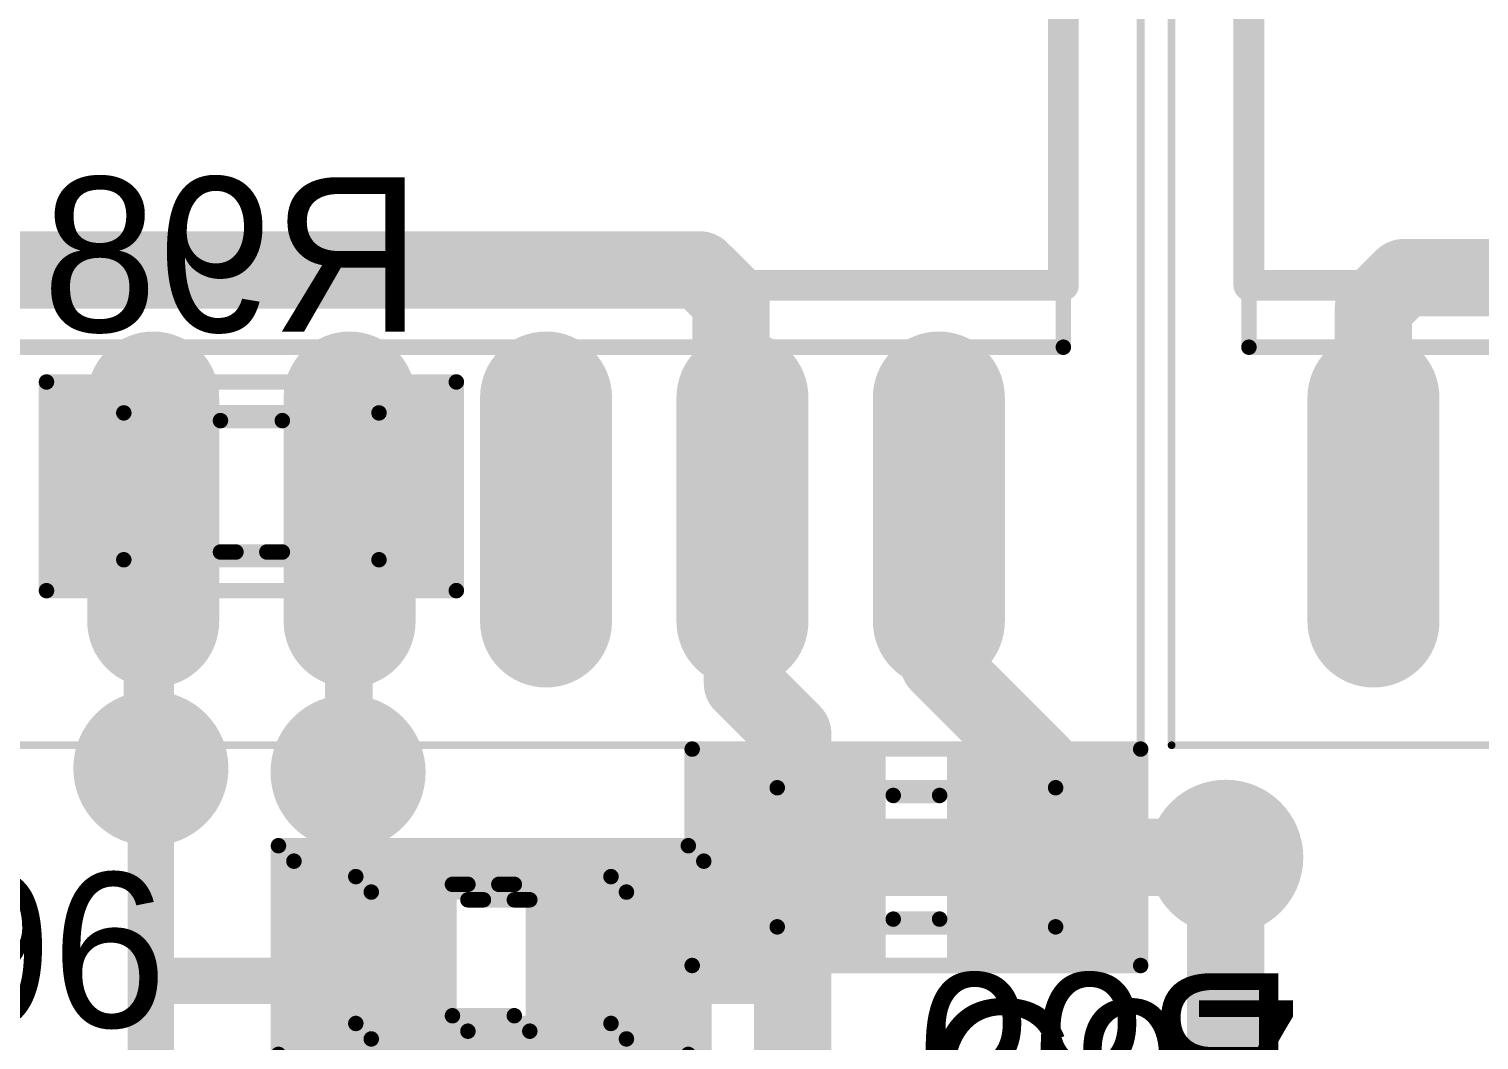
# Model space of a CAD drawing. Header units: millimetres. Extents: x 29 to 180, y 30 to 200.
# Drawn here: x 115.46 to 124.84, y 54.72 to 61.26 of the extents above; entities that cross this region are included whole.
import ezdxf

# ---------------------------------------------------------------- set-up
doc = ezdxf.new("R2010")
doc.units = ezdxf.units.MM
for name, color, linetype in [('BottomLayer', 5, 'Continuous'), ('BottomOverlay', 54, 'Continuous'), ('BottomPaste', 16, 'Continuous'), ('BottomSolder', 6, 'Continuous'), ('Mechanical13', 56, 'Continuous'), ('Mechanical15', 56, 'Continuous'), ('MultiLayer', 9, 'Continuous'), ('TopLayer', 1, 'Continuous'), ('TopOverlay', 2, 'Continuous'), ('TopPaste', 8, 'Continuous'), ('TopSolder', 216, 'Continuous'), ('ViaHoleLayer', 16, 'Continuous')]:
    doc.layers.add(name, color=color, linetype=linetype)

# ---------------------------------------------------------------- blocks, each defined once
blk = doc.blocks.new('SMD_R_0603_B_159')
at = {"layer": 'BottomLayer'}
for points in [[(-1.17499892, 0.52500022), (-1.17499892, -0.52500022), (-0.37500052, 0.52500022), (-0.37500052, -0.52500022)], [(0.37500052, 0.52500022), (0.37500052, -0.52500022), (1.17499892, 0.52500022), (1.17499892, -0.52500022)]]:
    blk.add_solid(points, dxfattribs=at)
at = {"layer": 'BottomOverlay', "const_width": 0.0999998}
for points in [[(-1.32500116, 0.67499992), (1.32500116, 0.67499992)], [(-1.32500116, -0.67499992), (-1.32500116, 0.67499992)], [(1.32500116, -0.67499992), (1.32500116, 0.67499992)], [(-0.1999996, 0.42500042), (0.1999996, 0.42500042)], [(-0.1999996, -0.42500042), (-0.0999998, -0.42500042)], [(-0.0999998, -0.42500042), (0.0999998, -0.42500042)], [(0.0999998, -0.42500042), (0.1999996, -0.42500042)], [(-1.32500116, -0.67499992), (1.32500116, -0.67499992)]]:
    blk.add_lwpolyline(points, dxfattribs=at)
at = {"layer": 'BottomOverlay', "const_width": 0.0499999}
for points in [[(-1.34999984, 0.67499992, 1), (-1.30000248, 0.67499992, 1)], [(-1.34999984, 0.67499992, 1), (-1.30000248, 0.67499992, 1)], [(1.30000248, 0.67499992, 1), (1.34999984, 0.67499992, 1)], [(1.30000248, 0.67499992, 1), (1.34999984, 0.67499992, 1)], [(-0.22499828, 0.42500042, 1), (-0.17500092, 0.42500042, 1)], [(0.17500092, 0.42500042, 1), (0.22499828, 0.42500042, 1)], [(-0.22499828, -0.42500042, 1), (-0.17500092, -0.42500042, 1)], [(-0.12499848, -0.42500042, 1), (-0.07500111999999999, -0.42500042, 1)], [(-0.12499848, -0.42500042, 1), (-0.07500111999999999, -0.42500042, 1)], [(0.07500111999999999, -0.42500042, 1), (0.12499848, -0.42500042, 1)], [(0.07500111999999999, -0.42500042, 1), (0.12499848, -0.42500042, 1)], [(0.17500092, -0.42500042, 1), (0.22499828, -0.42500042, 1)], [(-1.34999984, -0.67499992, 1), (-1.30000248, -0.67499992, 1)], [(-1.34999984, -0.67499992, 1), (-1.30000248, -0.67499992, 1)], [(1.30000248, -0.67499992, 1), (1.34999984, -0.67499992, 1)], [(1.30000248, -0.67499992, 1), (1.34999984, -0.67499992, 1)]]:
    blk.add_lwpolyline(points, format="xyb", close=True, dxfattribs=at)
at = {"layer": 'BottomPaste'}
for points in [[(-1.17499892, 0.52500022), (-1.17499892, -0.52500022), (-0.37500052, 0.52500022), (-0.37500052, -0.52500022)], [(0.37500052, 0.52500022), (0.37500052, -0.52500022), (1.17499892, 0.52500022), (1.17499892, -0.52500022)]]:
    blk.add_solid(points, dxfattribs=at)
at = {"layer": 'BottomSolder'}
for points in [[(-1.27659892, 0.6266002199999999), (-1.27659892, -0.6266002199999999), (-0.27340052, 0.6266002199999999), (-0.27340052, -0.6266002199999999)], [(0.27340052, 0.6266002199999999), (0.27340052, -0.6266002199999999), (1.27659892, 0.6266002199999999), (1.27659892, -0.6266002199999999)]]:
    blk.add_solid(points, dxfattribs=at)
at = {"layer": 'Mechanical13', "const_width": 0.0999998}
for points in [[(-0.8249996199999999, -0.47500032), (-0.8249996199999999, 0.47500032)], [(-0.8249996199999999, 0.47500032), (0.8249996199999999, 0.47500032)], [(0.8249996199999999, -0.47500032), (0.8249996199999999, 0.47500032)], [(-0.8249996199999999, -0.47500032), (0.8249996199999999, -0.47500032)]]:
    blk.add_lwpolyline(points, dxfattribs=at)
at = {"layer": 'Mechanical13', "const_width": 0.0499999}
for points in [[(-0.8499983, 0.47500032, 1), (-0.80000094, 0.47500032, 1)], [(-0.8499983, 0.47500032, 1), (-0.80000094, 0.47500032, 1)], [(0.80000094, 0.47500032, 1), (0.8499983, 0.47500032, 1)], [(0.80000094, 0.47500032, 1), (0.8499983, 0.47500032, 1)], [(-0.8499983, -0.47500032, 1), (-0.80000094, -0.47500032, 1)], [(-0.8499983, -0.47500032, 1), (-0.80000094, -0.47500032, 1)], [(0.80000094, -0.47500032, 1), (0.8499983, -0.47500032, 1)], [(0.80000094, -0.47500032, 1), (0.8499983, -0.47500032, 1)]]:
    blk.add_lwpolyline(points, format="xyb", close=True, dxfattribs=at)
at = {"layer": 'Mechanical15', "const_width": 0.0499999}
for points in [[(-1.32500116, -0.67499992), (-1.32500116, 0.67499992)], [(-1.32500116, 0.67499992), (1.32500116, 0.67499992)], [(1.32500116, -0.67499992), (1.32500116, 0.67499992)], [(-1.32500116, -0.67499992), (1.32500116, -0.67499992)]]:
    blk.add_lwpolyline(points, dxfattribs=at)
at = {"layer": 'Mechanical15', "const_width": 0.02499868}
for points in [[(-1.3375005, 0.67499992, 1), (-1.31250182, 0.67499992, 1)], [(-1.3375005, 0.67499992, 1), (-1.31250182, 0.67499992, 1)], [(1.31250182, 0.67499992, 1), (1.3375005, 0.67499992, 1)], [(1.31250182, 0.67499992, 1), (1.3375005, 0.67499992, 1)], [(-1.3375005, -0.67499992, 1), (-1.31250182, -0.67499992, 1)], [(-1.3375005, -0.67499992, 1), (-1.31250182, -0.67499992, 1)], [(1.31250182, -0.67499992, 1), (1.3375005, -0.67499992, 1)], [(1.31250182, -0.67499992, 1), (1.3375005, -0.67499992, 1)]]:
    blk.add_lwpolyline(points, format="xyb", close=True, dxfattribs=at)
blk = doc.blocks.new('SMD_C_0603_297')
at = {"layer": 'Mechanical13', "const_width": 0.0999998}
for points in [[(-0.90000074, -0.45000164), (-0.90000074, 0.4499991)], [(-0.90000074, 0.4499991), (0.8999982, 0.4499991)], [(0.8999982, -0.45000164), (0.8999982, 0.4499991)], [(-0.90000074, -0.45000164), (0.8999982, -0.45000164)]]:
    blk.add_lwpolyline(points, dxfattribs=at)
at = {"layer": 'Mechanical13', "const_width": 0.0499999}
for points in [[(-0.9249994199999999, 0.4499991, 1), (-0.8750020599999999, 0.4499991, 1)], [(-0.9249994199999999, 0.4499991, 1), (-0.8750020599999999, 0.4499991, 1)], [(0.8749995199999999, 0.4499991, 1), (0.9249968799999999, 0.4499991, 1)], [(0.8749995199999999, 0.4499991, 1), (0.9249968799999999, 0.4499991, 1)], [(-0.9249994199999999, -0.45000164, 1), (-0.8750020599999999, -0.45000164, 1)], [(-0.9249994199999999, -0.45000164, 1), (-0.8750020599999999, -0.45000164, 1)], [(0.8749995199999999, -0.45000164, 1), (0.9249968799999999, -0.45000164, 1)], [(0.8749995199999999, -0.45000164, 1), (0.9249968799999999, -0.45000164, 1)]]:
    blk.add_lwpolyline(points, format="xyb", close=True, dxfattribs=at)
at = {"layer": 'Mechanical15', "const_width": 0.0499999}
for points in [[(-1.47500086, -0.7000011399999999), (-1.47500086, 0.7000011399999999)], [(-1.47500086, 0.7000011399999999), (1.44999964, 0.7000011399999999)], [(1.44999964, -0.7000011399999999), (1.44999964, 0.7000011399999999)], [(-1.47500086, -0.7000011399999999), (1.44999964, -0.7000011399999999)]]:
    blk.add_lwpolyline(points, dxfattribs=at)
at = {"layer": 'Mechanical15', "const_width": 0.02499868}
for points in [[(-1.4875002, 0.7000011399999999, 1), (-1.46250152, 0.7000011399999999, 1)], [(-1.4875002, 0.7000011399999999, 1), (-1.46250152, 0.7000011399999999, 1)], [(1.4375003, 0.7000011399999999, 1), (1.46249898, 0.7000011399999999, 1)], [(1.4375003, 0.7000011399999999, 1), (1.46249898, 0.7000011399999999, 1)], [(-1.4875002, -0.7000011399999999, 1), (-1.46250152, -0.7000011399999999, 1)], [(-1.4875002, -0.7000011399999999, 1), (-1.46250152, -0.7000011399999999, 1)], [(1.4375003, -0.7000011399999999, 1), (1.46249898, -0.7000011399999999, 1)], [(1.4375003, -0.7000011399999999, 1), (1.46249898, -0.7000011399999999, 1)]]:
    blk.add_lwpolyline(points, format="xyb", close=True, dxfattribs=at)
at = {"layer": 'TopLayer'}
for points in [[(-0.30000194, -0.5499989), (-0.30000194, 0.5499989), (-1.29999994, -0.5499989), (-1.29999994, 0.5499989)], [(1.2999974, -0.5499989), (1.2999974, 0.5499989), (0.2999994, -0.5499989), (0.2999994, 0.5499989)]]:
    blk.add_solid(points, dxfattribs=at)
at = {"layer": 'TopOverlay', "const_width": 0.0999998}
for points in [[(-1.44999964, -0.7000011399999999), (-1.44999964, 0.7000011399999999)], [(-1.44999964, 0.7000011399999999), (1.44999964, 0.7000011399999999)], [(1.44999964, -0.7000011399999999), (1.44999964, 0.7000011399999999)], [(-0.1499997, 0.3999992), (0.1499997, 0.3999992)], [(-0.1499997, -0.40000174), (0.1499997, -0.40000174)], [(-1.44999964, -0.7000011399999999), (1.44999964, -0.7000011399999999)]]:
    blk.add_lwpolyline(points, dxfattribs=at)
at = {"layer": 'TopOverlay', "const_width": 0.0499999}
for points in [[(-1.47499832, 0.7000011399999999, 1), (-1.42500096, 0.7000011399999999, 1)], [(-1.47499832, 0.7000011399999999, 1), (-1.42500096, 0.7000011399999999, 1)], [(1.42500096, 0.7000011399999999, 1), (1.47499832, 0.7000011399999999, 1)], [(1.42500096, 0.7000011399999999, 1), (1.47499832, 0.7000011399999999, 1)], [(-0.17499838, 0.3999992, 1), (-0.12500102, 0.3999992, 1)], [(0.12500102, 0.3999992, 1), (0.17499838, 0.3999992, 1)], [(-0.17499838, -0.40000174, 1), (-0.12500102, -0.40000174, 1)], [(0.12500102, -0.40000174, 1), (0.17499838, -0.40000174, 1)], [(-1.47499832, -0.7000011399999999, 1), (-1.42500096, -0.7000011399999999, 1)], [(-1.47499832, -0.7000011399999999, 1), (-1.42500096, -0.7000011399999999, 1)], [(1.42500096, -0.7000011399999999, 1), (1.47499832, -0.7000011399999999, 1)], [(1.42500096, -0.7000011399999999, 1), (1.47499832, -0.7000011399999999, 1)]]:
    blk.add_lwpolyline(points, format="xyb", close=True, dxfattribs=at)
at = {"layer": 'TopPaste'}
for points in [[(-0.30000194, -0.5499989), (-0.30000194, 0.5499989), (-1.29999994, -0.5499989), (-1.29999994, 0.5499989)], [(1.2999974, -0.5499989), (1.2999974, 0.5499989), (0.2999994, -0.5499989), (0.2999994, 0.5499989)]]:
    blk.add_solid(points, dxfattribs=at)
at = {"layer": 'TopSolder'}
for points in [[(-0.19840194, -0.6515989), (-0.19840194, 0.6515989), (-1.40159994, -0.6515989), (-1.40159994, 0.6515989)], [(1.4015974, -0.6515989), (1.4015974, 0.6515989), (0.1983994, -0.6515989), (0.1983994, 0.6515989)]]:
    blk.add_solid(points, dxfattribs=at)
blk = doc.blocks.new('SOIC127P1030X265_16M_389')
at = {"layer": 'Mechanical13', "const_width": 0.0999998}
for points in [[(3.80000002, 5.249999659999999), (-3.80000002, 5.249999659999999)], [(3.80000002, -5.249999659999999), (3.80000002, 5.249999659999999)]]:
    blk.add_lwpolyline(points, dxfattribs=at)
at = {"layer": 'Mechanical13', "const_width": 0.0499999}
blk.add_lwpolyline([(3.77500134, 5.249999659999999, 1), (3.8249987, 5.249999659999999, 1)], format="xyb", close=True, dxfattribs=at)
blk.add_lwpolyline([(3.77500134, 5.249999659999999, 1), (3.8249987, 5.249999659999999, 1)], format="xyb", close=True, dxfattribs=at)
at = {"layer": 'Mechanical15', "const_width": 0.0499999}
for points in [[(6.37499868, 5.7500012), (-6.37500122, 5.7500012)], [(6.37499868, -5.7500012), (6.37499868, 5.7500012)]]:
    blk.add_lwpolyline(points, dxfattribs=at)
at = {"layer": 'Mechanical15', "const_width": 0.02499868}
blk.add_lwpolyline([(6.362499339999999, 5.7500012, 1), (6.38749802, 5.7500012, 1)], format="xyb", close=True, dxfattribs=at)
blk.add_lwpolyline([(6.362499339999999, 5.7500012, 1), (6.38749802, 5.7500012, 1)], format="xyb", close=True, dxfattribs=at)
at = {"layer": 'TopLayer', "const_width": 0.6500012399999999}
for points in [[(4.12500064, 4.444999999999999), (5.575000279999999, 4.444999999999999)], [(4.12500064, 3.175), (5.575000279999999, 3.175)], [(4.12500064, 1.905), (5.575000279999999, 1.905)], [(4.12500064, 0.635), (5.575000279999999, 0.635)], [(4.12500064, -0.635), (5.575000279999999, -0.635)]]:
    blk.add_lwpolyline(points, dxfattribs=at)
at = {"layer": 'TopLayer', "const_width": 0.32500062}
for points in [[(3.9625016, 4.444999999999999, 1), (4.28749968, 4.444999999999999, 1)], [(5.41250124, 4.444999999999999, 1), (5.73749932, 4.444999999999999, 1)], [(3.9625016, 3.175, 1), (4.28749968, 3.175, 1)], [(5.41250124, 3.175, 1), (5.73749932, 3.175, 1)], [(3.9625016, 1.905, 1), (4.28749968, 1.905, 1)], [(5.41250124, 1.905, 1), (5.73749932, 1.905, 1)], [(3.9625016, 0.635, 1), (4.28749968, 0.635, 1)], [(5.41250124, 0.635, 1), (5.73749932, 0.635, 1)], [(3.9625016, -0.635, 1), (4.28749968, -0.635, 1)], [(5.41250124, -0.635, 1), (5.73749932, -0.635, 1)]]:
    blk.add_lwpolyline(points, format="xyb", close=True, dxfattribs=at)
at = {"layer": 'TopOverlay', "const_width": 0.1999996}
for points in [[(3.39999828, 5.249999659999999), (-3.40000082, 5.249999659999999)], [(3.39999828, -5.249999659999999), (3.39999828, 5.249999659999999)]]:
    blk.add_lwpolyline(points, dxfattribs=at)
at = {"layer": 'TopOverlay', "const_width": 0.0999998}
blk.add_lwpolyline([(3.34999838, 5.249999659999999, 1), (3.44999818, 5.249999659999999, 1)], format="xyb", close=True, dxfattribs=at)
blk.add_lwpolyline([(3.34999838, 5.249999659999999, 1), (3.44999818, 5.249999659999999, 1)], format="xyb", close=True, dxfattribs=at)
at = {"layer": 'TopPaste', "const_width": 0.6500012399999999}
for points in [[(4.12500064, 4.444999999999999), (5.575000279999999, 4.444999999999999)], [(4.12500064, 3.175), (5.575000279999999, 3.175)], [(4.12500064, 1.905), (5.575000279999999, 1.905)], [(4.12500064, 0.635), (5.575000279999999, 0.635)], [(4.12500064, -0.635), (5.575000279999999, -0.635)]]:
    blk.add_lwpolyline(points, dxfattribs=at)
at = {"layer": 'TopPaste', "const_width": 0.32500062}
for points in [[(3.9625016, 4.444999999999999, 1), (4.28749968, 4.444999999999999, 1)], [(5.41250124, 4.444999999999999, 1), (5.73749932, 4.444999999999999, 1)], [(3.9625016, 3.175, 1), (4.28749968, 3.175, 1)], [(5.41250124, 3.175, 1), (5.73749932, 3.175, 1)], [(3.9625016, 1.905, 1), (4.28749968, 1.905, 1)], [(5.41250124, 1.905, 1), (5.73749932, 1.905, 1)], [(3.9625016, 0.635, 1), (4.28749968, 0.635, 1)], [(5.41250124, 0.635, 1), (5.73749932, 0.635, 1)], [(3.9625016, -0.635, 1), (4.28749968, -0.635, 1)], [(5.41250124, -0.635, 1), (5.73749932, -0.635, 1)]]:
    blk.add_lwpolyline(points, format="xyb", close=True, dxfattribs=at)
at = {"layer": 'TopSolder', "const_width": 0.85320124}
for points in [[(4.12500064, 4.444999999999999), (5.575000279999999, 4.444999999999999)], [(4.12500064, 3.175), (5.575000279999999, 3.175)], [(4.12500064, 1.905), (5.575000279999999, 1.905)], [(4.12500064, 0.635), (5.575000279999999, 0.635)], [(4.12500064, -0.635), (5.575000279999999, -0.635)]]:
    blk.add_lwpolyline(points, dxfattribs=at)
at = {"layer": 'TopSolder', "const_width": 0.42660062}
for points in [[(3.9117016, 4.444999999999999, 1), (4.33829968, 4.444999999999999, 1)], [(5.361701239999999, 4.444999999999999, 1), (5.788299319999999, 4.444999999999999, 1)], [(3.9117016, 3.175, 1), (4.33829968, 3.175, 1)], [(5.361701239999999, 3.175, 1), (5.788299319999999, 3.175, 1)], [(3.9117016, 1.905, 1), (4.33829968, 1.905, 1)], [(5.361701239999999, 1.905, 1), (5.788299319999999, 1.905, 1)], [(3.9117016, 0.635, 1), (4.33829968, 0.635, 1)], [(5.361701239999999, 0.635, 1), (5.788299319999999, 0.635, 1)], [(3.9117016, -0.635, 1), (4.33829968, -0.635, 1)], [(5.361701239999999, -0.635, 1), (5.788299319999999, -0.635, 1)]]:
    blk.add_lwpolyline(points, format="xyb", close=True, dxfattribs=at)
blk = doc.blocks.new('SOIC127P1030X265_16M_390')
at = {"layer": 'Mechanical13', "const_width": 0.0999998}
for points in [[(3.80000002, -5.249999659999999), (3.80000002, 5.249999659999999)], [(3.80000002, -5.249999659999999), (-3.80000002, -5.249999659999999)]]:
    blk.add_lwpolyline(points, dxfattribs=at)
at = {"layer": 'Mechanical13', "const_width": 0.0499999}
blk.add_lwpolyline([(3.77500134, -5.249999659999999, 1), (3.8249987, -5.249999659999999, 1)], format="xyb", close=True, dxfattribs=at)
blk.add_lwpolyline([(3.77500134, -5.249999659999999, 1), (3.8249987, -5.249999659999999, 1)], format="xyb", close=True, dxfattribs=at)
at = {"layer": 'Mechanical15', "const_width": 0.0499999}
for points in [[(6.37499868, -5.7500012), (6.37499868, 5.7500012)], [(6.37499868, -5.7500012), (-6.37500122, -5.7500012)]]:
    blk.add_lwpolyline(points, dxfattribs=at)
at = {"layer": 'Mechanical15', "const_width": 0.02499868}
blk.add_lwpolyline([(6.362499339999999, -5.7500012, 1), (6.38749802, -5.7500012, 1)], format="xyb", close=True, dxfattribs=at)
blk.add_lwpolyline([(6.362499339999999, -5.7500012, 1), (6.38749802, -5.7500012, 1)], format="xyb", close=True, dxfattribs=at)
at = {"layer": 'TopLayer', "const_width": 0.6500012399999999}
blk.add_lwpolyline([(4.12500064, -4.444999999999999), (5.575000279999999, -4.444999999999999)], dxfattribs=at)
at = {"layer": 'TopLayer', "const_width": 0.32500062}
for points in [[(3.9625016, -4.444999999999999, 1), (4.28749968, -4.444999999999999, 1)], [(5.41250124, -4.444999999999999, 1), (5.73749932, -4.444999999999999, 1)]]:
    blk.add_lwpolyline(points, format="xyb", close=True, dxfattribs=at)
at = {"layer": 'TopOverlay', "const_width": 0.1999996}
for points in [[(3.39999828, -5.249999659999999), (3.39999828, 5.249999659999999)], [(3.39999828, -5.249999659999999), (-3.40000082, -5.249999659999999)]]:
    blk.add_lwpolyline(points, dxfattribs=at)
at = {"layer": 'TopOverlay', "const_width": 0.0999998}
blk.add_lwpolyline([(3.34999838, -5.249999659999999, 1), (3.44999818, -5.249999659999999, 1)], format="xyb", close=True, dxfattribs=at)
blk.add_lwpolyline([(3.34999838, -5.249999659999999, 1), (3.44999818, -5.249999659999999, 1)], format="xyb", close=True, dxfattribs=at)
at = {"layer": 'TopPaste', "const_width": 0.6500012399999999}
blk.add_lwpolyline([(4.12500064, -4.444999999999999), (5.575000279999999, -4.444999999999999)], dxfattribs=at)
at = {"layer": 'TopPaste', "const_width": 0.32500062}
for points in [[(3.9625016, -4.444999999999999, 1), (4.28749968, -4.444999999999999, 1)], [(5.41250124, -4.444999999999999, 1), (5.73749932, -4.444999999999999, 1)]]:
    blk.add_lwpolyline(points, format="xyb", close=True, dxfattribs=at)
at = {"layer": 'TopSolder', "const_width": 0.85320124}
blk.add_lwpolyline([(4.12500064, -4.444999999999999), (5.575000279999999, -4.444999999999999)], dxfattribs=at)
at = {"layer": 'TopSolder', "const_width": 0.42660062}
for points in [[(3.9117016, -4.444999999999999, 1), (4.33829968, -4.444999999999999, 1)], [(5.361701239999999, -4.444999999999999, 1), (5.788299319999999, -4.444999999999999, 1)]]:
    blk.add_lwpolyline(points, format="xyb", close=True, dxfattribs=at)
blk = doc.blocks.new('SMD_R_0603_497')
at = {"layer": 'Mechanical13', "const_width": 0.0999998}
for points in [[(-0.8249996199999999, -0.47500032), (-0.8249996199999999, 0.47500032)], [(-0.8249996199999999, 0.47500032), (0.8249996199999999, 0.47500032)], [(0.8249996199999999, -0.47500032), (0.8249996199999999, 0.47500032)], [(-0.8249996199999999, -0.47500032), (0.8249996199999999, -0.47500032)]]:
    blk.add_lwpolyline(points, dxfattribs=at)
at = {"layer": 'Mechanical13', "const_width": 0.0499999}
for points in [[(-0.8499983, 0.47500032, 1), (-0.80000094, 0.47500032, 1)], [(-0.8499983, 0.47500032, 1), (-0.80000094, 0.47500032, 1)], [(0.80000094, 0.47500032, 1), (0.8499983, 0.47500032, 1)], [(0.80000094, 0.47500032, 1), (0.8499983, 0.47500032, 1)], [(-0.8499983, -0.47500032, 1), (-0.80000094, -0.47500032, 1)], [(-0.8499983, -0.47500032, 1), (-0.80000094, -0.47500032, 1)], [(0.80000094, -0.47500032, 1), (0.8499983, -0.47500032, 1)], [(0.80000094, -0.47500032, 1), (0.8499983, -0.47500032, 1)]]:
    blk.add_lwpolyline(points, format="xyb", close=True, dxfattribs=at)
at = {"layer": 'Mechanical15', "const_width": 0.0499999}
for points in [[(-1.32500116, -0.67499992), (-1.32500116, 0.67499992)], [(-1.32500116, 0.67499992), (1.32500116, 0.67499992)], [(1.32500116, -0.67499992), (1.32500116, 0.67499992)], [(-1.32500116, -0.67499992), (1.32500116, -0.67499992)]]:
    blk.add_lwpolyline(points, dxfattribs=at)
at = {"layer": 'Mechanical15', "const_width": 0.02499868}
for points in [[(-1.3375005, 0.67499992, 1), (-1.31250182, 0.67499992, 1)], [(-1.3375005, 0.67499992, 1), (-1.31250182, 0.67499992, 1)], [(1.31250182, 0.67499992, 1), (1.3375005, 0.67499992, 1)], [(1.31250182, 0.67499992, 1), (1.3375005, 0.67499992, 1)], [(-1.3375005, -0.67499992, 1), (-1.31250182, -0.67499992, 1)], [(-1.3375005, -0.67499992, 1), (-1.31250182, -0.67499992, 1)], [(1.31250182, -0.67499992, 1), (1.3375005, -0.67499992, 1)], [(1.31250182, -0.67499992, 1), (1.3375005, -0.67499992, 1)]]:
    blk.add_lwpolyline(points, format="xyb", close=True, dxfattribs=at)
at = {"layer": 'TopLayer'}
for points in [[(-0.37500052, -0.52500022), (-0.37500052, 0.52500022), (-1.17499892, -0.52500022), (-1.17499892, 0.52500022)], [(1.17499892, -0.52500022), (1.17499892, 0.52500022), (0.37500052, -0.52500022), (0.37500052, 0.52500022)]]:
    blk.add_solid(points, dxfattribs=at)
at = {"layer": 'TopOverlay', "const_width": 0.0999998}
for points in [[(-1.32500116, 0.67499992), (1.32500116, 0.67499992)], [(-1.32500116, -0.67499992), (-1.32500116, 0.67499992)], [(1.32500116, -0.67499992), (1.32500116, 0.67499992)], [(-0.1999996, 0.42500042), (-0.0999998, 0.42500042)], [(-0.0999998, 0.42500042), (0.0999998, 0.42500042)], [(0.0999998, 0.42500042), (0.1999996, 0.42500042)], [(-0.1999996, -0.42500042), (0.1999996, -0.42500042)], [(-1.32500116, -0.67499992), (1.32500116, -0.67499992)]]:
    blk.add_lwpolyline(points, dxfattribs=at)
at = {"layer": 'TopOverlay', "const_width": 0.0499999}
for points in [[(-1.34999984, 0.67499992, 1), (-1.30000248, 0.67499992, 1)], [(-1.34999984, 0.67499992, 1), (-1.30000248, 0.67499992, 1)], [(1.30000248, 0.67499992, 1), (1.34999984, 0.67499992, 1)], [(1.30000248, 0.67499992, 1), (1.34999984, 0.67499992, 1)], [(-0.22499828, 0.42500042, 1), (-0.17500092, 0.42500042, 1)], [(-0.12499848, 0.42500042, 1), (-0.07500111999999999, 0.42500042, 1)], [(-0.12499848, 0.42500042, 1), (-0.07500111999999999, 0.42500042, 1)], [(0.07500111999999999, 0.42500042, 1), (0.12499848, 0.42500042, 1)], [(0.07500111999999999, 0.42500042, 1), (0.12499848, 0.42500042, 1)], [(0.17500092, 0.42500042, 1), (0.22499828, 0.42500042, 1)], [(-0.22499828, -0.42500042, 1), (-0.17500092, -0.42500042, 1)], [(0.17500092, -0.42500042, 1), (0.22499828, -0.42500042, 1)], [(-1.34999984, -0.67499992, 1), (-1.30000248, -0.67499992, 1)], [(-1.34999984, -0.67499992, 1), (-1.30000248, -0.67499992, 1)], [(1.30000248, -0.67499992, 1), (1.34999984, -0.67499992, 1)], [(1.30000248, -0.67499992, 1), (1.34999984, -0.67499992, 1)]]:
    blk.add_lwpolyline(points, format="xyb", close=True, dxfattribs=at)
at = {"layer": 'TopPaste'}
for points in [[(-0.37500052, -0.52500022), (-0.37500052, 0.52500022), (-1.17499892, -0.52500022), (-1.17499892, 0.52500022)], [(1.17499892, -0.52500022), (1.17499892, 0.52500022), (0.37500052, -0.52500022), (0.37500052, 0.52500022)]]:
    blk.add_solid(points, dxfattribs=at)
at = {"layer": 'TopSolder'}
for points in [[(-0.27340052, -0.6266002199999999), (-0.27340052, 0.6266002199999999), (-1.27659892, -0.6266002199999999), (-1.27659892, 0.6266002199999999)], [(1.27659892, -0.6266002199999999), (1.27659892, 0.6266002199999999), (0.27340052, -0.6266002199999999), (0.27340052, 0.6266002199999999)]]:
    blk.add_solid(points, dxfattribs=at)
blk = doc.blocks.new('SMD_R_0603_B_498')
at = {"layer": 'BottomLayer'}
for points in [[(-1.17499892, 0.52500022), (-1.17499892, -0.52500022), (-0.37500052, 0.52500022), (-0.37500052, -0.52500022)], [(0.37500052, 0.52500022), (0.37500052, -0.52500022), (1.17499892, 0.52500022), (1.17499892, -0.52500022)]]:
    blk.add_solid(points, dxfattribs=at)
at = {"layer": 'BottomOverlay', "const_width": 0.0999998}
for points in [[(1.32500116, 0.67499992), (-1.32500116, 0.67499992)], [(-1.32500116, 0.67499992), (-1.32500116, -0.67499992)], [(1.32500116, 0.67499992), (1.32500116, -0.67499992)], [(0.1999996, 0.42500042), (-0.1999996, 0.42500042)], [(-0.0999998, -0.42500042), (-0.1999996, -0.42500042)], [(0.0999998, -0.42500042), (-0.0999998, -0.42500042)], [(0.1999996, -0.42500042), (0.0999998, -0.42500042)], [(1.32500116, -0.67499992), (-1.32500116, -0.67499992)]]:
    blk.add_lwpolyline(points, dxfattribs=at)
at = {"layer": 'BottomOverlay', "const_width": 0.0499999}
for points in [[(-1.34999984, 0.67499992, 1), (-1.30000248, 0.67499992, 1)], [(-1.34999984, 0.67499992, 1), (-1.30000248, 0.67499992, 1)], [(1.30000248, 0.67499992, 1), (1.34999984, 0.67499992, 1)], [(1.30000248, 0.67499992, 1), (1.34999984, 0.67499992, 1)], [(-0.22499828, 0.42500042, 1), (-0.17500092, 0.42500042, 1)], [(0.17500092, 0.42500042, 1), (0.22499828, 0.42500042, 1)], [(-0.22499828, -0.42500042, 1), (-0.17500092, -0.42500042, 1)], [(-0.12499848, -0.42500042, 1), (-0.07500111999999999, -0.42500042, 1)], [(-0.12499848, -0.42500042, 1), (-0.07500111999999999, -0.42500042, 1)], [(0.07500111999999999, -0.42500042, 1), (0.12499848, -0.42500042, 1)], [(0.07500111999999999, -0.42500042, 1), (0.12499848, -0.42500042, 1)], [(0.17500092, -0.42500042, 1), (0.22499828, -0.42500042, 1)], [(-1.34999984, -0.67499992, 1), (-1.30000248, -0.67499992, 1)], [(-1.34999984, -0.67499992, 1), (-1.30000248, -0.67499992, 1)], [(1.30000248, -0.67499992, 1), (1.34999984, -0.67499992, 1)], [(1.30000248, -0.67499992, 1), (1.34999984, -0.67499992, 1)]]:
    blk.add_lwpolyline(points, format="xyb", close=True, dxfattribs=at)
at = {"layer": 'BottomPaste'}
for points in [[(-1.17499892, 0.52500022), (-1.17499892, -0.52500022), (-0.37500052, 0.52500022), (-0.37500052, -0.52500022)], [(0.37500052, 0.52500022), (0.37500052, -0.52500022), (1.17499892, 0.52500022), (1.17499892, -0.52500022)]]:
    blk.add_solid(points, dxfattribs=at)
at = {"layer": 'BottomSolder'}
for points in [[(-1.27659892, 0.6266002199999999), (-1.27659892, -0.6266002199999999), (-0.27340052, 0.6266002199999999), (-0.27340052, -0.6266002199999999)], [(0.27340052, 0.6266002199999999), (0.27340052, -0.6266002199999999), (1.27659892, 0.6266002199999999), (1.27659892, -0.6266002199999999)]]:
    blk.add_solid(points, dxfattribs=at)
at = {"layer": 'Mechanical13', "const_width": 0.0999998}
for points in [[(-0.8249996199999999, 0.47500032), (-0.8249996199999999, -0.47500032)], [(0.8249996199999999, 0.47500032), (-0.8249996199999999, 0.47500032)], [(0.8249996199999999, 0.47500032), (0.8249996199999999, -0.47500032)], [(0.8249996199999999, -0.47500032), (-0.8249996199999999, -0.47500032)]]:
    blk.add_lwpolyline(points, dxfattribs=at)
at = {"layer": 'Mechanical13', "const_width": 0.0499999}
for points in [[(-0.8499983, 0.47500032, 1), (-0.80000094, 0.47500032, 1)], [(-0.8499983, 0.47500032, 1), (-0.80000094, 0.47500032, 1)], [(0.80000094, 0.47500032, 1), (0.8499983, 0.47500032, 1)], [(0.80000094, 0.47500032, 1), (0.8499983, 0.47500032, 1)], [(-0.8499983, -0.47500032, 1), (-0.80000094, -0.47500032, 1)], [(-0.8499983, -0.47500032, 1), (-0.80000094, -0.47500032, 1)], [(0.80000094, -0.47500032, 1), (0.8499983, -0.47500032, 1)], [(0.80000094, -0.47500032, 1), (0.8499983, -0.47500032, 1)]]:
    blk.add_lwpolyline(points, format="xyb", close=True, dxfattribs=at)
at = {"layer": 'Mechanical15', "const_width": 0.0499999}
for points in [[(-1.32500116, 0.67499992), (-1.32500116, -0.67499992)], [(1.32500116, 0.67499992), (-1.32500116, 0.67499992)], [(1.32500116, 0.67499992), (1.32500116, -0.67499992)], [(1.32500116, -0.67499992), (-1.32500116, -0.67499992)]]:
    blk.add_lwpolyline(points, dxfattribs=at)
at = {"layer": 'Mechanical15', "const_width": 0.02499868}
for points in [[(-1.3375005, 0.67499992, 1), (-1.31250182, 0.67499992, 1)], [(-1.3375005, 0.67499992, 1), (-1.31250182, 0.67499992, 1)], [(1.31250182, 0.67499992, 1), (1.3375005, 0.67499992, 1)], [(1.31250182, 0.67499992, 1), (1.3375005, 0.67499992, 1)], [(-1.3375005, -0.67499992, 1), (-1.31250182, -0.67499992, 1)], [(-1.3375005, -0.67499992, 1), (-1.31250182, -0.67499992, 1)], [(1.31250182, -0.67499992, 1), (1.3375005, -0.67499992, 1)], [(1.31250182, -0.67499992, 1), (1.3375005, -0.67499992, 1)]]:
    blk.add_lwpolyline(points, format="xyb", close=True, dxfattribs=at)

msp = doc.modelspace()

# ---------------------------------------------------------------- linework, layer by layer
at = {"layer": 'BottomLayer'}
for points, const_width in [([(116.1250027, 58.30000532), (116.2250025, 58.20000552)], 0.2999994), ([(117.52500244, 58.15000561999999), (117.67500214, 58.30000532)], 0.2999994), ([(116.2250025, 56.57500242), (116.2250025, 58.20000552)], 0.2999994), ([(117.52500244, 56.4500014), (117.52500244, 58.15000561999999)], 0.2999994), ([(116.2250025, 56.57500242), (116.30000108, 56.50000384)], 0.2999994), ([(116.25000118, 56.45000393999999), (116.30000108, 56.50000384)], 0.2999994), ([(116.25000118, 56.45000393999999), (116.25000118, 56.47500515999999)], 0.2999994), ([(116.25000118, 55.10000156), (116.25000118, 56.45000393999999)], 0.2999994), ([(120.1000011, 55.2000039), (120.7999997, 55.9000025)], 0.499999), ([(120.7999997, 55.9000025), (123.20000252, 55.9000025)], 0.499999), ([(123.20000252, 49.42500148), (123.20000252, 55.9000025)], 0.499999), ([(117.5249999, 55.10000156), (117.72500204, 55.3000037)], 0.2999994), ([(119.27500148, 55.2000039), (120.1000011, 55.2000039)], 0.499999), ([(116.25000118, 55.10000156), (117.5249999, 55.10000156)], 0.2999994)]:
    msp.add_lwpolyline(points, dxfattribs=dict(at, const_width=const_width))
for points, const_width in [([(116.05000412, 58.30000532, 1), (116.20000128, 58.30000532, 1)], 0.1499997), ([(117.60000356, 58.30000532, 1), (117.75000072, 58.30000532, 1)], 0.1499997), ([(116.15000392, 58.20000552, 1), (116.30000108, 58.20000552, 1)], 0.1499997), ([(116.15000392, 58.20000552, 1), (116.30000108, 58.20000552, 1)], 0.1499997), ([(117.45000386, 58.15000561999999, 1), (117.60000102, 58.15000561999999, 1)], 0.1499997), ([(117.45000386, 58.15000561999999, 1), (117.60000102, 58.15000561999999, 1)], 0.1499997), ([(116.05000158, 56.47500515999999, 1), (116.45000078, 56.47500515999999, 1)], 0.3999992), ([(117.32500284, 56.4500014, 1), (117.72500204, 56.4500014, 1)], 0.3999992), ([(116.15000392, 56.57500242, 1), (116.30000108, 56.57500242, 1)], 0.1499997), ([(116.15000392, 56.57500242, 1), (116.30000108, 56.57500242, 1)], 0.1499997), ([(116.2250025, 56.50000384, 1), (116.37499966, 56.50000384, 1)], 0.1499997), ([(116.2250025, 56.50000384, 1), (116.37499966, 56.50000384, 1)], 0.1499997), ([(116.1750026, 56.47500515999999, 1), (116.32499976, 56.47500515999999, 1)], 0.1499997), ([(116.1750026, 56.45000393999999, 1), (116.32499976, 56.45000393999999, 1)], 0.1499997), ([(116.1750026, 56.45000393999999, 1), (116.32499976, 56.45000393999999, 1)], 0.1499997), ([(116.1750026, 56.45000393999999, 1), (116.32499976, 56.45000393999999, 1)], 0.1499997), ([(117.45000386, 56.4500014, 1), (117.60000102, 56.4500014, 1)], 0.1499997), ([(123.00000292, 55.9000025, 1), (123.40000212, 55.9000025, 1)], 0.3999992), ([(120.67500122, 55.9000025, 1), (120.92499818, 55.9000025, 1)], 0.2499995), ([(120.67500122, 55.9000025, 1), (120.92499818, 55.9000025, 1)], 0.2499995), ([(123.07500404, 55.9000025, 1), (123.325001, 55.9000025, 1)], 0.2499995), ([(123.07500404, 55.9000025, 1), (123.325001, 55.9000025, 1)], 0.2499995), ([(117.65000346, 55.3000037, 1), (117.80000062, 55.3000037, 1)], 0.1499997), ([(119.150003, 55.2000039, 1), (119.39999996, 55.2000039, 1)], 0.2499995), ([(119.97500262, 55.2000039, 1), (120.22499958, 55.2000039, 1)], 0.2499995), ([(119.97500262, 55.2000039, 1), (120.22499958, 55.2000039, 1)], 0.2499995), ([(116.1750026, 55.10000156, 1), (116.32499976, 55.10000156, 1)], 0.1499997), ([(116.1750026, 55.10000156, 1), (116.32499976, 55.10000156, 1)], 0.1499997), ([(117.45000132, 55.10000156, 1), (117.59999848, 55.10000156, 1)], 0.1499997), ([(117.45000132, 55.10000156, 1), (117.59999848, 55.10000156, 1)], 0.1499997)]:
    msp.add_lwpolyline(points, format="xyb", close=True, dxfattribs=dict(at, const_width=const_width))
at = {"layer": 'BottomSolder', "const_width": 0.5015992}
for points in [[(115.99920158, 56.47500515999999, 1), (116.50080078, 56.47500515999999, 1)], [(117.27420284, 56.4500014, 1), (117.77580204, 56.4500014, 1)], [(122.94920292, 55.9000025, 1), (123.45080212, 55.9000025, 1)]]:
    msp.add_lwpolyline(points, format="xyb", close=True, dxfattribs=at)
at = {"layer": 'MultiLayer', "const_width": 0.3999992}
for points in [[(116.05000158, 56.47500515999999, 1), (116.45000078, 56.47500515999999, 1)], [(117.32500284, 56.4500014, 1), (117.72500204, 56.4500014, 1)], [(123.00000292, 55.9000025, 1), (123.40000212, 55.9000025, 1)]]:
    msp.add_lwpolyline(points, format="xyb", close=True, dxfattribs=at)
at = {"layer": 'TopLayer'}
for points, const_width in [([(112.70000066, 59.70000252), (119.8000017, 59.70000252)], 0.499999), ([(119.8000017, 59.70000252), (120.0000013, 59.50000292)], 0.499999), ([(124.15499934, 59.45500174), (124.35000276, 59.65000516)], 0.499999), ([(124.35000276, 59.65000516), (131.44999872, 59.65000516)], 0.499999), ([(120.0000013, 58.10000317999999), (120.0000013, 59.50000292)], 0.499999), ([(124.15499934, 58.15000561999999), (124.15499934, 59.45500174)], 0.499999), ([(120.0000013, 58.10000317999999), (120.07500242, 58.02500206)], 0.499999), ([(120.07500242, 58.02500206), (120.07500242, 58.15000561999999)], 0.499999), ([(121.34500242, 57.15500126), (121.34500242, 58.15000561999999)], 0.499999), ([(116.2250025, 58.11000569999999), (116.26500242, 58.15000561999999)], 0.2999994), ([(116.2250025, 58.11000569999999), (116.25000118, 58.08500702)], 0.2999994), ([(116.25000118, 56.47500515999999), (116.25000118, 58.08500702)], 0.2999994), ([(117.53500242, 55.59000312), (117.53500242, 58.15000561999999)], 0.2999994), ([(120.07500242, 57.02500152), (120.07500242, 58.02500206)], 0.499999), ([(120.07500242, 58.02500206), (120.1000011, 58.00000338)], 0.499999), ([(121.34500242, 57.15500126), (121.99999984, 56.50000384)], 0.499999), ([(120.07500242, 57.02500152), (120.4000005, 56.70000344)], 0.499999), ([(120.4000005, 55.90000504), (120.4000005, 56.70000344)], 0.499999), ([(121.99999984, 55.90000504), (121.99999984, 56.50000384)], 0.499999), ([(116.25000118, 51.60000348), (116.25000118, 56.47500515999999)], 0.2999994), ([(120.4000005, 55.90000504), (120.50000284, 55.90000504)], 0.499999), ([(120.4000005, 55.2000039), (120.4000005, 55.90000504)], 0.499999), ([(121.99999984, 55.90000504), (123.19999998, 55.90000504)], 0.499999), ([(123.19999998, 55.90000504), (123.20000252, 55.9000025)], 0.499999), ([(117.53500242, 55.59000312), (117.62500224, 55.5000033)], 0.2999994), ([(119.17500168, 55.5000033), (119.47500108, 55.2000039)], 0.499999), ([(117.60000102, 55.47500208), (117.62500224, 55.5000033)], 0.2999994), ([(117.60000102, 54.00000121999999), (117.60000102, 55.47500208)], 0.2999994), ([(119.47500108, 55.2000039), (120.4000005, 55.2000039)], 0.499999), ([(120.4000005, 54.4000055), (120.4000005, 55.2000039)], 0.499999)]:
    msp.add_lwpolyline(points, dxfattribs=dict(at, const_width=const_width))
for points, const_width in [([(119.67500322, 59.70000252, 1), (119.92500018, 59.70000252, 1)], 0.2499995), ([(119.67500322, 59.70000252, 1), (119.92500018, 59.70000252, 1)], 0.2499995), ([(124.22500428, 59.65000516, 1), (124.47500124, 59.65000516, 1)], 0.2499995), ([(124.22500428, 59.65000516, 1), (124.47500124, 59.65000516, 1)], 0.2499995), ([(119.87500282, 59.50000292, 1), (120.12499978, 59.50000292, 1)], 0.2499995), ([(119.87500282, 59.50000292, 1), (120.12499978, 59.50000292, 1)], 0.2499995), ([(124.03000086, 59.45500174, 1), (124.27999782, 59.45500174, 1)], 0.2499995), ([(124.03000086, 59.45500174, 1), (124.27999782, 59.45500174, 1)], 0.2499995), ([(119.87500282, 58.10000317999999, 1), (120.12499978, 58.10000317999999, 1)], 0.2499995), ([(119.87500282, 58.10000317999999, 1), (120.12499978, 58.10000317999999, 1)], 0.2499995), ([(119.95000394, 58.15000561999999, 1), (120.2000009, 58.15000561999999, 1)], 0.2499995), ([(121.22000394, 58.15000561999999, 1), (121.4700009, 58.15000561999999, 1)], 0.2499995), ([(124.03000086, 58.15000561999999, 1), (124.27999782, 58.15000561999999, 1)], 0.2499995), ([(116.15000392, 58.11000569999999, 1), (116.30000108, 58.11000569999999, 1)], 0.1499997), ([(116.15000392, 58.11000569999999, 1), (116.30000108, 58.11000569999999, 1)], 0.1499997), ([(116.1750026, 58.08500702, 1), (116.32499976, 58.08500702, 1)], 0.1499997), ([(116.1750026, 58.08500702, 1), (116.32499976, 58.08500702, 1)], 0.1499997), ([(116.19000384, 58.15000561999999, 1), (116.340001, 58.15000561999999, 1)], 0.1499997), ([(117.46000384, 58.15000561999999, 1), (117.610001, 58.15000561999999, 1)], 0.1499997), ([(119.95000394, 58.02500206, 1), (120.2000009, 58.02500206, 1)], 0.2499995), ([(119.95000394, 58.02500206, 1), (120.2000009, 58.02500206, 1)], 0.2499995), ([(119.95000394, 58.02500206, 1), (120.2000009, 58.02500206, 1)], 0.2499995), ([(119.95000394, 58.02500206, 1), (120.2000009, 58.02500206, 1)], 0.2499995), ([(119.97500262, 58.00000338, 1), (120.22499958, 58.00000338, 1)], 0.2499995), ([(121.22000394, 57.15500126, 1), (121.4700009, 57.15500126, 1)], 0.2499995), ([(121.22000394, 57.15500126, 1), (121.4700009, 57.15500126, 1)], 0.2499995), ([(119.95000394, 57.02500152, 1), (120.2000009, 57.02500152, 1)], 0.2499995), ([(119.95000394, 57.02500152, 1), (120.2000009, 57.02500152, 1)], 0.2499995), ([(120.27500202, 56.70000344, 1), (120.52499898, 56.70000344, 1)], 0.2499995), ([(120.27500202, 56.70000344, 1), (120.52499898, 56.70000344, 1)], 0.2499995), ([(116.05000158, 56.47500515999999, 1), (116.45000078, 56.47500515999999, 1)], 0.3999992), ([(117.32500284, 56.4500014, 1), (117.72500204, 56.4500014, 1)], 0.3999992), ([(121.87500136, 56.50000384, 1), (122.12499832, 56.50000384, 1)], 0.2499995), ([(121.87500136, 56.50000384, 1), (122.12499832, 56.50000384, 1)], 0.2499995), ([(116.1750026, 56.47500515999999, 1), (116.32499976, 56.47500515999999, 1)], 0.1499997), ([(116.1750026, 56.47500515999999, 1), (116.32499976, 56.47500515999999, 1)], 0.1499997), ([(123.00000292, 55.9000025, 1), (123.40000212, 55.9000025, 1)], 0.3999992), ([(120.27500202, 55.90000504, 1), (120.52499898, 55.90000504, 1)], 0.2499995), ([(120.27500202, 55.90000504, 1), (120.52499898, 55.90000504, 1)], 0.2499995), ([(120.27500202, 55.90000504, 1), (120.52499898, 55.90000504, 1)], 0.2499995), ([(120.37500436, 55.90000504, 1), (120.62500132, 55.90000504, 1)], 0.2499995), ([(121.87500136, 55.90000504, 1), (122.12499832, 55.90000504, 1)], 0.2499995), ([(121.87500136, 55.90000504, 1), (122.12499832, 55.90000504, 1)], 0.2499995), ([(123.0750015, 55.90000504, 1), (123.32499846, 55.90000504, 1)], 0.2499995), ([(123.0750015, 55.90000504, 1), (123.32499846, 55.90000504, 1)], 0.2499995), ([(123.07500404, 55.9000025, 1), (123.325001, 55.9000025, 1)], 0.2499995), ([(117.46000384, 55.59000312, 1), (117.610001, 55.59000312, 1)], 0.1499997), ([(117.46000384, 55.59000312, 1), (117.610001, 55.59000312, 1)], 0.1499997), ([(119.0500032, 55.5000033, 1), (119.30000016, 55.5000033, 1)], 0.2499995), ([(117.52500244, 55.47500208, 1), (117.6749996, 55.47500208, 1)], 0.1499997), ([(117.52500244, 55.47500208, 1), (117.6749996, 55.47500208, 1)], 0.1499997), ([(117.55000366, 55.5000033, 1), (117.70000082, 55.5000033, 1)], 0.1499997), ([(117.55000366, 55.5000033, 1), (117.70000082, 55.5000033, 1)], 0.1499997), ([(119.3500026, 55.2000039, 1), (119.59999956, 55.2000039, 1)], 0.2499995), ([(119.3500026, 55.2000039, 1), (119.59999956, 55.2000039, 1)], 0.2499995), ([(120.27500202, 55.2000039, 1), (120.52499898, 55.2000039, 1)], 0.2499995), ([(120.27500202, 55.2000039, 1), (120.52499898, 55.2000039, 1)], 0.2499995), ([(120.27500202, 55.2000039, 1), (120.52499898, 55.2000039, 1)], 0.2499995)]:
    msp.add_lwpolyline(points, format="xyb", close=True, dxfattribs=dict(at, const_width=const_width))
at = {"layer": 'TopSolder', "const_width": 0.5015992}
for points in [[(115.99920158, 56.47500515999999, 1), (116.50080078, 56.47500515999999, 1)], [(117.27420284, 56.4500014, 1), (117.77580204, 56.4500014, 1)], [(122.94920292, 55.9000025, 1), (123.45080212, 55.9000025, 1)]]:
    msp.add_lwpolyline(points, format="xyb", close=True, dxfattribs=at)
at = {"layer": 'ViaHoleLayer', "const_width": 0.2499995}
for points in [[(116.1250027, 56.47500515999999, 1), (116.37499966, 56.47500515999999, 1)], [(117.40000396, 56.4500014, 1), (117.65000092, 56.4500014, 1)], [(123.07500404, 55.9000025, 1), (123.325001, 55.9000025, 1)]]:
    msp.add_lwpolyline(points, format="xyb", close=True, dxfattribs=at)

# ---------------------------------------------------------------- block references
for name, p, rotation in [('SOIC127P1030X265_16M_389', (116.90000242, 63.00000608), 270), ('SOIC127P1030X265_16M_390', (128.59999934, 63.00000608), 270), ('SMD_R_0603_B_159', (116.90000242, 58.30000532), 360), ('SMD_R_0603_497', (118.40000196, 55.3000037), 360), ('SMD_R_0603_B_498', (118.50000176, 55.2000039), 180)]:
    msp.add_blockref(name, p, dxfattribs=dict(rotation=rotation))
msp.add_blockref('SMD_C_0603_297', (121.20000144, 55.90000504))

# ---------------------------------------------------------------- texts
at = {"layer": 'BottomOverlay', "text_generation_flag": 2}
for s, p in [('R98', (118.00000022, 59.30000586)), ('R99', (123.65000162, 54.15000092))]:
    msp.add_text(s, height=1.00000054, dxfattribs=at).set_placement(p)
at = {"layer": 'TopOverlay'}
for s, p in [('R96', (113.9000008, 54.8000047)), ('C97', (121.25000134, 53.97500254))]:
    msp.add_text(s, height=1.00000054, dxfattribs=at).set_placement(p)

doc.saveas('drawing.dxf')
